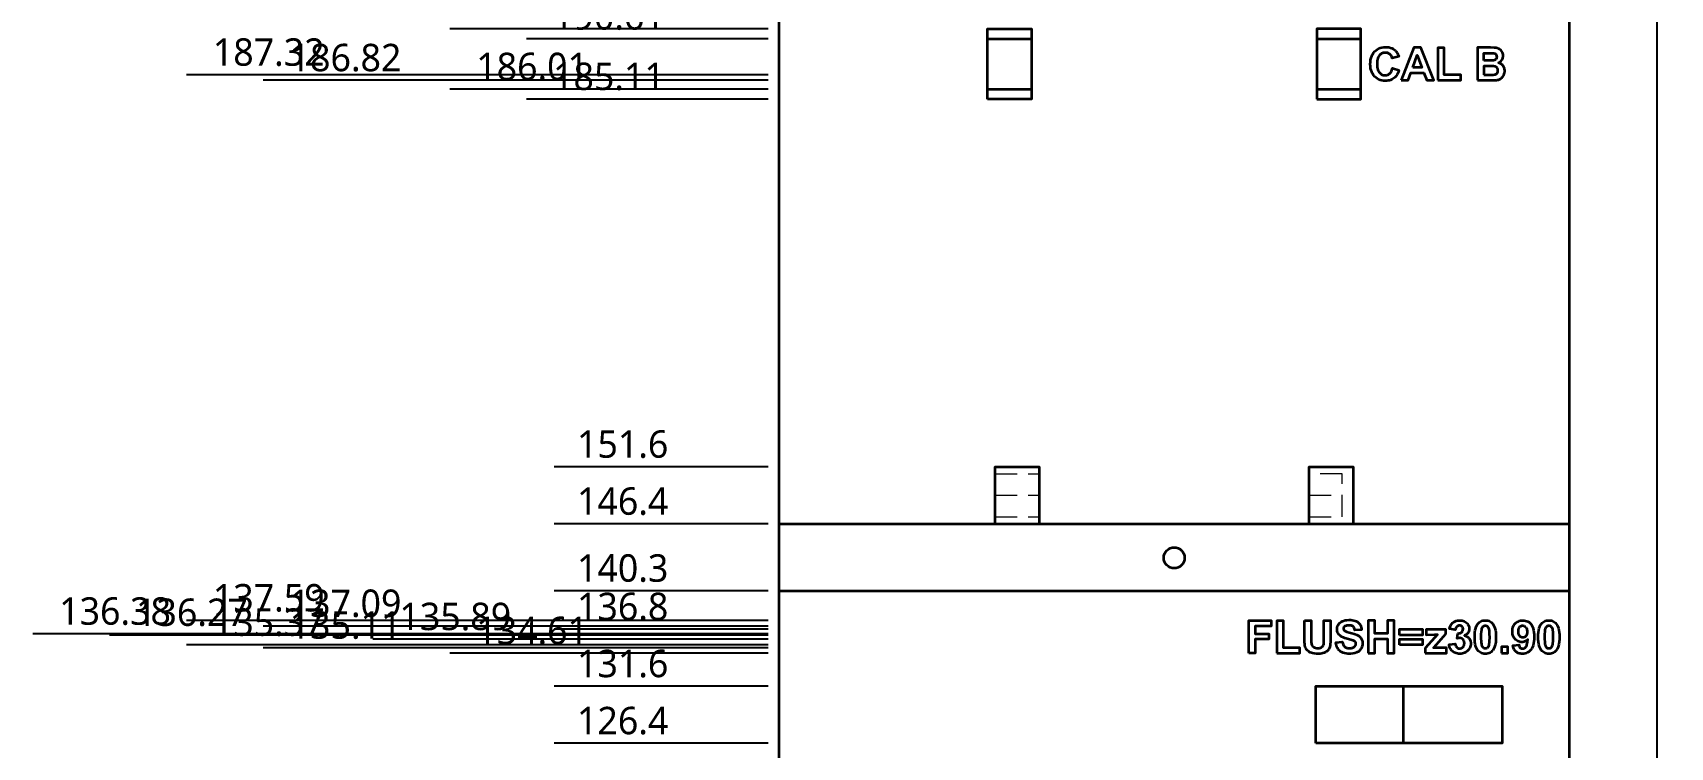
# Model space of a CAD drawing. Header units: millimetres. Extents: x -68 to 445, y -70 to 380.
# Drawn here: x -68 to 81.2, y 218.5 to 283.7 of the extents above; entities that cross this region are included whole.
import ezdxf

# ---------------------------------------------------------------- set-up
doc = ezdxf.new("R2010")
doc.units = ezdxf.units.MM
doc.linetypes.add('HIDDEN', pattern=[3, 2, -1])
for name, color, linetype, lineweight in [('DIM', 4, 'CONTINUOUS', 13), ('DIM_MORE', 3, 'CONTINUOUS', 13), ('HIDDEN', 8, 'HIDDEN', 18), ('VISIBLE', 7, 'CONTINUOUS', 35)]:
    doc.layers.add(name, color=color, linetype=linetype, lineweight=lineweight)
doc.styles.add('KR', font='malgun.ttf')
doc.dimstyles.new('TOCCATA', dxfattribs={"dimtxt": 2.5, "dimasz": 2, "dimexe": 1.2, "dimexo": 1, "dimgap": 0.8, "dimtad": 1, "dimdsep": 46, "dimtxsty": 'KR', "dimblk": 'ARCHTICK', "dimcen": 2.5, "dimazin": 3, "dimtfac": 0.5, "dimtmove": 2, "dimatfit": 3})

# ---------------------------------------------------------------- blocks, each defined once
blk = doc.blocks.new('_ARCHTICK')
at = {"color": 0, "linetype": 'BYBLOCK', "const_width": 0.15}
blk.add_lwpolyline([(-0.5, -0.5), (0.5, 0.5)], dxfattribs=at)
blk = doc.blocks.new('*D149')
for p, q in [((70, 349.5), (70, 358.5)), ((70, 345.5), (70, 349.5)), ((70, 315.5), (70, 345.5))]:
    blk.add_line(p, q)
at = {"layer": 'Defpoints'}
for p in [(70, 353.5), (70, 314.5), (0, 92.5)]:
    blk.add_point(p, dxfattribs=at)
at = {"layer": 'DIM_MORE', "insert": (67.95, 356), "char_height": 2.5, "attachment_point": 5, "rotation": 90, "style": 'KR'}
blk.add_mtext('70', dxfattribs=at)

msp = doc.modelspace()

# ---------------------------------------------------------------- linework, layer by layer
at = {"layer": 'HIDDEN'}
for points in [[(19.7, 243.449), (23.7, 243.449)], [(48.3, 239.551), (51.3, 239.551), (51.3, 243.449), (48.3, 243.449)], [(19.7, 241.5), (23.7, 241.5)], [(48.3, 241.5), (51.3, 241.5)], [(19.7, 239.551), (23.7, 239.551)]]:
    msp.add_lwpolyline(points, dxfattribs=at)
at = {"layer": 'VISIBLE'}
for points in [[(0, 92.5), (0, 314.5), (72, 314.5), (72, 92.5), (0, 92.5)], [(19, 277.61), (19, 284.01), (23, 284.01), (23, 277.61), (19, 277.61)], [(49, 277.61), (53, 277.61), (53, 284.01), (49, 284.01), (49, 277.61)], [(19, 283.11), (23, 283.11)], [(49, 283.11), (53, 283.11)], [(53.878, 280.589), (53.87, 280.784), (53.878, 280.99), (53.901, 281.182), (53.941, 281.361), (53.996, 281.526), (54.066, 281.678), (54.153, 281.816), (54.255, 281.94), (54.369, 282.05), (54.494, 282.142), (54.629, 282.218), (54.773, 282.277), (54.927, 282.319), (55.092, 282.344), (55.266, 282.352), (55.418, 282.346), (55.562, 282.326), (55.697, 282.293), (55.824, 282.247), (55.943, 282.187), (56.053, 282.115), (56.155, 282.029), (56.211, 281.971), (56.263, 281.906), (56.31, 281.834), (56.354, 281.756), (56.393, 281.671), (56.429, 281.579), (56.46, 281.48), (55.864, 281.337), (55.824, 281.462), (55.797, 281.518), (55.766, 281.57), (55.729, 281.619), (55.689, 281.663), (55.643, 281.703), (55.594, 281.739), (55.541, 281.769), (55.486, 281.794), (55.428, 281.813), (55.366, 281.827), (55.235, 281.838), (55.143, 281.833), (55.056, 281.818), (54.974, 281.794), (54.897, 281.76), (54.825, 281.716), (54.759, 281.663), (54.697, 281.6), (54.642, 281.526), (54.596, 281.44), (54.558, 281.341), (54.528, 281.231), (54.507, 281.109), (54.495, 280.975), (54.491, 280.829), (54.495, 280.674), (54.507, 280.532), (54.528, 280.404), (54.557, 280.289), (54.594, 280.187), (54.64, 280.098), (54.694, 280.023), (54.755, 279.959), (54.82, 279.905), (54.891, 279.861), (54.966, 279.827), (55.047, 279.803), (55.132, 279.788), (55.223, 279.783), (55.29, 279.786), (55.355, 279.795), (55.416, 279.811), (55.475, 279.833), (55.532, 279.861), (55.585, 279.895), (55.636, 279.936), (55.683, 279.983), (55.727, 280.037), (55.766, 280.098), (55.802, 280.167), (55.833, 280.243), (55.884, 280.416), (56.468, 280.231), (56.426, 280.096), (56.377, 279.972), (56.32, 279.858), (56.256, 279.755), (56.185, 279.661), (56.107, 279.578), (56.021, 279.505), (55.929, 279.442), (55.829, 279.389), (55.723, 279.346), (55.61, 279.312), (55.49, 279.288), (55.363, 279.273), (55.229, 279.268), (55.064, 279.277), (54.907, 279.301), (54.759, 279.343), (54.619, 279.401), (54.488, 279.475), (54.366, 279.566), (54.252, 279.674), (54.151, 279.796), (54.065, 279.93), (53.995, 280.077), (53.94, 280.235), (53.901, 280.406), (53.878, 280.589)], [(56.682, 279.319), (57.321, 279.319), (57.567, 279.997), (58.759, 279.997), (59.019, 279.319), (59.674, 279.319), (58.48, 282.302), (57.843, 282.302), (56.682, 279.319)], [(60.01, 279.319), (62.11, 279.319), (62.11, 279.822), (60.612, 279.822), (60.612, 282.277), (60.01, 282.277), (60.01, 279.319)], [(63.623, 279.319), (64.933, 279.322), (65.244, 279.331), (65.365, 279.339), (65.432, 279.349), (65.557, 279.378), (65.669, 279.422), (65.72, 279.45), (65.769, 279.481), (65.857, 279.553), (65.896, 279.594), (65.967, 279.685), (66.027, 279.788), (66.073, 279.899), (66.104, 280.011), (66.114, 280.068), (66.122, 280.184), (66.119, 280.256), (66.11, 280.326), (66.095, 280.393), (66.074, 280.457), (66.047, 280.519), (66.014, 280.577), (65.975, 280.633), (65.931, 280.686), (65.881, 280.733), (65.826, 280.777), (65.767, 280.815), (65.702, 280.849), (65.631, 280.879), (65.556, 280.904), (65.66, 280.961), (65.707, 280.995), (65.751, 281.032), (65.828, 281.118), (65.892, 281.217), (65.938, 281.323), (65.954, 281.378), (65.973, 281.492), (65.975, 281.551), (65.968, 281.658), (65.945, 281.759), (65.908, 281.854), (65.857, 281.943), (65.797, 282.022), (65.729, 282.09), (65.655, 282.149), (65.573, 282.197), (65.44, 282.25), (65.343, 282.272), (65.161, 282.292), (64.816, 282.302), (63.623, 282.302), (63.623, 279.319)], [(57.752, 280.499), (58.155, 281.606), (58.566, 280.499), (57.752, 280.499)], [(64.226, 281.115), (64.226, 281.805), (64.874, 281.803), (65.054, 281.798), (65.128, 281.788), (65.202, 281.767), (65.263, 281.734), (65.313, 281.69), (65.35, 281.637), (65.364, 281.607), (65.383, 281.54), (65.389, 281.465), (65.382, 281.387), (65.36, 281.319), (65.324, 281.259), (65.301, 281.232), (65.245, 281.188), (65.178, 281.154), (65.101, 281.132), (64.987, 281.121), (64.715, 281.116), (64.226, 281.115)], [(64.226, 279.822), (64.871, 279.822), (65.077, 279.828), (65.196, 279.84), (65.233, 279.848), (65.302, 279.874), (65.362, 279.911), (65.415, 279.959), (65.456, 280.018), (65.484, 280.088), (65.497, 280.168), (65.498, 280.25), (65.487, 280.32), (65.466, 280.383), (65.451, 280.412), (65.414, 280.466), (65.368, 280.511), (65.28, 280.563), (65.205, 280.588), (65.087, 280.605), (64.923, 280.616), (64.226, 280.619), (64.226, 279.822)], [(19, 278.51), (23, 278.51)], [(49, 278.51), (53, 278.51)], [(19.7, 238.9), (19.7, 244.1), (23.7, 244.1), (23.7, 238.9)], [(48.3, 238.9), (48.3, 244.1), (52.3, 244.1), (52.3, 238.9)], [(0, 238.9), (72, 238.9)], [(0, 232.8), (72, 232.8)], [(42.792, 227.11), (42.792, 230.092), (44.836, 230.092), (44.836, 229.588), (43.394, 229.588), (43.394, 228.882), (44.639, 228.882), (44.639, 228.377), (43.394, 228.377), (43.394, 227.11), (42.792, 227.11)], [(45.349, 227.11), (47.449, 227.11), (47.449, 227.613), (45.951, 227.613), (45.951, 230.068), (45.349, 230.068), (45.349, 227.11)], [(47.874, 230.092), (48.476, 230.092), (48.477, 228.373), (48.483, 228.126), (48.498, 227.979), (48.512, 227.928), (48.551, 227.835), (48.608, 227.754), (48.683, 227.685), (48.726, 227.655), (48.774, 227.63), (48.884, 227.594), (49.01, 227.576), (49.08, 227.574), (49.216, 227.582), (49.277, 227.593), (49.332, 227.608), (49.382, 227.627), (49.427, 227.651), (49.502, 227.71), (49.559, 227.777), (49.6, 227.853), (49.623, 227.936), (49.641, 228.104), (49.649, 228.346), (49.65, 230.092), (50.252, 230.092), (50.251, 228.379), (50.243, 228.124), (50.227, 227.92), (50.216, 227.837), (50.188, 227.705), (50.146, 227.59), (50.121, 227.536), (50.091, 227.486), (50.023, 227.393), (49.941, 227.311), (49.894, 227.273), (49.791, 227.207), (49.672, 227.15), (49.536, 227.105), (49.459, 227.089), (49.29, 227.067), (49.099, 227.059), (48.981, 227.061), (48.77, 227.077), (48.594, 227.11), (48.518, 227.132), (48.389, 227.187), (48.332, 227.219), (48.229, 227.29), (48.14, 227.37), (48.067, 227.46), (48.008, 227.552), (47.984, 227.599), (47.946, 227.696), (47.917, 227.823), (47.904, 227.911), (47.885, 228.117), (47.874, 228.502), (47.874, 230.092)], [(50.756, 227.942), (50.734, 228.08), (51.32, 228.137), (51.359, 227.982), (51.386, 227.913), (51.416, 227.851), (51.451, 227.796), (51.491, 227.747), (51.535, 227.704), (51.583, 227.667), (51.637, 227.636), (51.694, 227.611), (51.757, 227.591), (51.824, 227.577), (51.895, 227.569), (51.971, 227.566), (52.126, 227.576), (52.194, 227.588), (52.257, 227.606), (52.314, 227.629), (52.365, 227.656), (52.41, 227.689), (52.449, 227.725), (52.509, 227.802), (52.53, 227.843), (52.545, 227.886), (52.554, 227.93), (52.556, 228.006), (52.546, 228.062), (52.526, 228.112), (52.495, 228.157), (52.452, 228.198), (52.425, 228.217), (52.321, 228.27), (52.196, 228.312), (51.664, 228.452), (51.543, 228.489), (51.434, 228.529), (51.337, 228.571), (51.252, 228.616), (51.179, 228.662), (51.117, 228.711), (51.044, 228.784), (50.982, 228.861), (50.932, 228.942), (50.893, 229.028), (50.865, 229.118), (50.848, 229.212), (50.842, 229.311), (50.853, 229.439), (50.884, 229.562), (50.937, 229.68), (51.011, 229.792), (51.055, 229.843), (51.103, 229.89), (51.214, 229.973), (51.344, 230.04), (51.415, 230.067), (51.571, 230.109), (51.742, 230.135), (51.931, 230.143), (52.085, 230.138), (52.229, 230.123), (52.361, 230.098), (52.482, 230.063), (52.591, 230.018), (52.689, 229.962), (52.776, 229.897), (52.852, 229.823), (52.916, 229.743), (52.97, 229.656), (53.012, 229.562), (53.044, 229.461), (53.064, 229.354), (53.074, 229.24), (52.472, 229.214), (52.442, 229.334), (52.399, 229.434), (52.371, 229.476), (52.341, 229.513), (52.306, 229.544), (52.267, 229.571), (52.223, 229.594), (52.174, 229.612), (52.119, 229.626), (51.995, 229.643), (51.852, 229.643), (51.721, 229.625), (51.662, 229.61), (51.558, 229.566), (51.488, 229.516), (51.449, 229.469), (51.426, 229.414), (51.418, 229.352), (51.425, 229.294), (51.447, 229.241), (51.484, 229.193), (51.547, 229.143), (51.599, 229.116), (51.744, 229.059), (51.942, 229.001), (52.182, 228.942), (52.395, 228.881), (52.488, 228.851), (52.646, 228.788), (52.711, 228.757), (52.824, 228.687), (52.922, 228.604), (53.005, 228.507), (53.072, 228.397), (53.121, 228.272), (53.15, 228.133), (53.159, 227.979), (53.157, 227.906), (53.133, 227.765), (53.113, 227.696), (53.055, 227.563), (53.017, 227.499), (52.974, 227.437), (52.926, 227.38), (52.873, 227.328), (52.816, 227.28), (52.753, 227.238), (52.686, 227.199), (52.614, 227.166), (52.455, 227.113), (52.275, 227.077), (52.074, 227.059), (51.965, 227.057), (51.809, 227.063), (51.663, 227.079), (51.529, 227.105), (51.405, 227.143), (51.291, 227.191), (51.189, 227.249), (51.097, 227.319), (51.015, 227.398), (50.943, 227.488), (50.882, 227.587), (50.83, 227.695), (50.788, 227.814), (50.756, 227.942)], [(53.668, 227.11), (54.27, 227.11), (54.27, 228.414), (55.45, 228.414), (55.45, 227.11), (56.052, 227.11), (56.052, 230.092), (55.45, 230.092), (55.45, 228.919), (54.27, 228.919), (54.27, 230.092), (53.668, 230.092), (53.668, 227.11)], [(61.062, 227.797), (61.045, 227.901), (61.599, 227.969), (61.621, 227.856), (61.658, 227.759), (61.682, 227.717), (61.71, 227.679), (61.775, 227.615), (61.811, 227.59), (61.89, 227.554), (61.976, 227.536), (62.022, 227.533), (62.071, 227.536), (62.163, 227.558), (62.206, 227.577), (62.284, 227.632), (62.352, 227.708), (62.379, 227.752), (62.401, 227.8), (62.419, 227.852), (62.431, 227.907), (62.441, 228.03), (62.431, 228.146), (62.42, 228.198), (62.403, 228.247), (62.356, 228.334), (62.325, 228.371), (62.255, 228.433), (62.216, 228.456), (62.133, 228.487), (62.042, 228.498), (61.976, 228.494), (61.863, 228.476), (61.78, 228.455), (61.843, 228.921), (61.966, 228.926), (62.072, 228.951), (62.118, 228.97), (62.16, 228.993), (62.197, 229.021), (62.257, 229.088), (62.279, 229.126), (62.309, 229.21), (62.316, 229.256), (62.317, 229.347), (62.302, 229.423), (62.273, 229.489), (62.253, 229.518), (62.203, 229.569), (62.173, 229.589), (62.142, 229.605), (62.071, 229.627), (61.991, 229.635), (61.95, 229.633), (61.874, 229.616), (61.838, 229.602), (61.804, 229.583), (61.741, 229.533), (61.688, 229.467), (61.649, 229.386), (61.634, 229.34), (61.615, 229.236), (61.088, 229.326), (61.124, 229.471), (61.145, 229.537), (61.195, 229.657), (61.254, 229.758), (61.287, 229.803), (61.365, 229.884), (61.457, 229.954), (61.563, 230.012), (61.68, 230.057), (61.805, 230.088), (61.871, 230.097), (62.008, 230.105), (62.125, 230.099), (62.235, 230.083), (62.338, 230.055), (62.434, 230.017), (62.524, 229.968), (62.607, 229.907), (62.683, 229.836), (62.739, 229.772), (62.786, 229.706), (62.824, 229.637), (62.854, 229.566), (62.875, 229.493), (62.888, 229.418), (62.893, 229.34), (62.884, 229.231), (62.857, 229.128), (62.814, 229.032), (62.752, 228.943), (62.674, 228.86), (62.577, 228.783), (62.463, 228.713), (62.534, 228.695), (62.601, 228.671), (62.664, 228.641), (62.723, 228.606), (62.777, 228.565), (62.827, 228.519), (62.873, 228.467), (62.914, 228.411), (62.948, 228.351), (62.977, 228.289), (62.999, 228.223), (63.014, 228.153), (63.024, 228.081), (63.027, 228.005), (63.021, 227.895), (63.003, 227.79), (62.974, 227.69), (62.933, 227.594), (62.88, 227.503), (62.816, 227.417), (62.74, 227.336), (62.655, 227.262), (62.565, 227.2), (62.468, 227.15), (62.366, 227.11), (62.259, 227.082), (62.145, 227.065), (62.026, 227.059), (61.913, 227.064), (61.806, 227.078), (61.704, 227.102), (61.608, 227.135), (61.518, 227.178), (61.434, 227.23), (61.355, 227.292), (61.283, 227.362), (61.221, 227.437), (61.167, 227.518), (61.123, 227.605), (61.088, 227.698), (61.062, 227.797)], [(63.386, 228.352), (63.381, 228.587), (63.387, 228.818), (63.405, 229.03), (63.435, 229.222), (63.477, 229.395), (63.53, 229.549), (63.596, 229.684), (63.674, 229.8), (63.747, 229.88), (63.828, 229.949), (63.917, 230.005), (64.013, 230.049), (64.117, 230.08), (64.229, 230.098), (64.349, 230.105), (64.469, 230.098), (64.581, 230.079), (64.686, 230.048), (64.783, 230.004), (64.872, 229.947), (64.953, 229.878), (65.027, 229.795), (65.104, 229.681), (65.169, 229.547), (65.223, 229.393), (65.264, 229.22), (65.294, 229.026), (65.312, 228.813), (65.318, 228.581), (65.312, 228.349), (65.294, 228.136), (65.264, 227.943), (65.222, 227.769), (65.168, 227.615), (65.102, 227.48), (65.025, 227.364), (64.952, 227.283), (64.871, 227.215), (64.782, 227.159), (64.686, 227.115), (64.581, 227.084), (64.469, 227.065), (64.349, 227.059), (64.228, 227.066), (64.114, 227.087), (64.007, 227.121), (63.907, 227.169), (63.813, 227.23), (63.727, 227.305), (63.647, 227.394), (63.577, 227.5), (63.517, 227.628), (63.468, 227.777), (63.43, 227.947), (63.403, 228.139), (63.386, 228.352)], [(66.818, 228.975), (66.813, 229.096), (66.819, 229.222), (66.835, 229.34), (66.863, 229.452), (66.901, 229.557), (66.951, 229.654), (67.011, 229.744), (67.083, 229.827), (67.163, 229.901), (67.249, 229.963), (67.341, 230.014), (67.439, 230.054), (67.543, 230.082), (67.653, 230.099), (67.769, 230.105), (67.896, 230.098), (68.015, 230.076), (68.128, 230.04), (68.235, 229.99), (68.334, 229.926), (68.427, 229.847), (68.514, 229.754), (68.591, 229.644), (68.656, 229.516), (68.71, 229.37), (68.751, 229.205), (68.781, 229.021), (68.799, 228.82), (68.805, 228.599), (68.799, 228.375), (68.78, 228.169), (68.749, 227.982), (68.706, 227.813), (68.65, 227.663), (68.582, 227.532), (68.502, 227.419), (68.411, 227.323), (68.313, 227.242), (68.208, 227.175), (68.095, 227.124), (67.975, 227.087), (67.848, 227.065), (67.712, 227.057), (67.615, 227.061), (67.523, 227.072), (67.437, 227.091), (67.356, 227.118), (67.281, 227.152), (67.211, 227.194), (67.147, 227.243), (67.088, 227.3), (67.036, 227.365), (66.99, 227.437), (66.951, 227.516), (66.918, 227.603), (66.891, 227.698), (66.87, 227.8), (67.423, 227.861), (67.44, 227.771), (67.468, 227.696), (67.506, 227.636), (67.529, 227.611), (67.583, 227.571), (67.645, 227.544), (67.716, 227.531), (67.755, 227.529), (67.805, 227.532), (67.852, 227.542), (67.897, 227.559), (67.94, 227.582), (67.981, 227.612), (68.02, 227.649), (68.056, 227.692), (68.09, 227.746), (68.12, 227.813), (68.146, 227.896), (68.169, 227.992), (68.188, 228.103), (68.215, 228.367), (68.151, 228.301), (68.083, 228.245), (68.01, 228.199), (67.933, 228.163), (67.852, 228.138), (67.766, 228.122), (67.676, 228.117), (67.577, 228.123), (67.482, 228.139), (67.392, 228.167), (67.305, 228.206), (67.222, 228.256), (67.143, 228.317), (67.068, 228.389), (67.001, 228.47), (66.943, 228.557), (66.896, 228.652), (66.86, 228.753), (66.834, 228.86), (66.818, 228.975)], [(69.179, 228.352), (69.173, 228.587), (69.179, 228.818), (69.197, 229.03), (69.227, 229.222), (69.269, 229.395), (69.323, 229.549), (69.388, 229.684), (69.466, 229.8), (69.539, 229.88), (69.62, 229.949), (69.709, 230.005), (69.805, 230.049), (69.91, 230.08), (70.022, 230.098), (70.142, 230.105), (70.261, 230.098), (70.374, 230.079), (70.478, 230.048), (70.575, 230.004), (70.664, 229.947), (70.745, 229.878), (70.819, 229.795), (70.896, 229.681), (70.961, 229.547), (71.015, 229.393), (71.056, 229.22), (71.086, 229.026), (71.104, 228.813), (71.11, 228.581), (71.104, 228.349), (71.086, 228.136), (71.056, 227.943), (71.014, 227.769), (70.96, 227.615), (70.895, 227.48), (70.817, 227.364), (70.744, 227.283), (70.663, 227.215), (70.574, 227.159), (70.478, 227.115), (70.374, 227.084), (70.261, 227.065), (70.142, 227.059), (70.021, 227.066), (69.907, 227.087), (69.799, 227.121), (69.699, 227.169), (69.606, 227.23), (69.519, 227.305), (69.44, 227.394), (69.369, 227.5), (69.309, 227.628), (69.26, 227.777), (69.222, 227.947), (69.195, 228.139), (69.179, 228.352)], [(56.545, 228.77), (56.545, 229.295), (58.63, 229.295), (58.63, 228.77), (56.545, 228.77)], [(56.545, 227.867), (56.545, 228.394), (58.63, 228.394), (58.63, 227.867), (56.545, 227.867)], [(58.875, 227.11), (60.803, 227.11), (60.803, 227.613), (59.918, 227.613), (59.623, 227.598), (59.914, 227.914), (60.74, 228.866), (60.74, 229.271), (58.954, 229.271), (58.954, 228.797), (59.717, 228.801), (59.979, 228.809), (59.739, 228.548), (58.875, 227.556), (58.875, 227.11)], [(63.98, 228.438), (63.984, 228.856), (63.998, 229.082), (64.022, 229.258), (64.038, 229.328), (64.067, 229.417), (64.101, 229.489), (64.121, 229.518), (64.164, 229.565), (64.212, 229.597), (64.264, 229.619), (64.32, 229.629), (64.407, 229.625), (64.46, 229.609), (64.51, 229.582), (64.556, 229.543), (64.597, 229.484), (64.616, 229.446), (64.667, 229.302), (64.693, 229.163), (64.702, 229.074), (64.715, 228.854), (64.72, 228.581), (64.709, 228.187), (64.7, 228.081), (64.676, 227.905), (64.661, 227.836), (64.632, 227.747), (64.597, 227.675), (64.557, 227.62), (64.511, 227.582), (64.434, 227.545), (64.349, 227.533), (64.265, 227.545), (64.189, 227.581), (64.143, 227.62), (64.101, 227.678), (64.064, 227.758), (64.032, 227.86), (64.018, 227.923), (63.996, 228.088), (63.989, 228.191), (63.98, 228.438)], [(67.375, 229.096), (67.383, 229.245), (67.409, 229.369), (67.428, 229.421), (67.452, 229.467), (67.479, 229.506), (67.51, 229.539), (67.579, 229.59), (67.657, 229.62), (67.699, 229.628), (67.79, 229.628), (67.835, 229.618), (67.879, 229.603), (67.921, 229.581), (67.961, 229.553), (68.037, 229.478), (68.071, 229.432), (68.099, 229.381), (68.122, 229.325), (68.141, 229.263), (68.161, 229.125), (68.162, 228.979), (68.143, 228.855), (68.127, 228.8), (68.106, 228.751), (68.081, 228.706), (68.018, 228.632), (67.982, 228.603), (67.905, 228.56), (67.863, 228.547), (67.773, 228.536), (67.68, 228.547), (67.637, 228.561), (67.597, 228.58), (67.522, 228.636), (67.489, 228.671), (67.458, 228.713), (67.433, 228.761), (67.412, 228.816), (67.384, 228.943), (67.375, 229.096)], [(69.772, 228.438), (69.776, 228.856), (69.791, 229.082), (69.815, 229.258), (69.83, 229.328), (69.859, 229.417), (69.893, 229.489), (69.913, 229.518), (69.956, 229.565), (70.005, 229.597), (70.057, 229.619), (70.112, 229.629), (70.199, 229.625), (70.252, 229.609), (70.302, 229.582), (70.348, 229.543), (70.389, 229.484), (70.408, 229.446), (70.459, 229.302), (70.485, 229.163), (70.494, 229.074), (70.507, 228.854), (70.512, 228.581), (70.501, 228.187), (70.482, 227.987), (70.468, 227.905), (70.453, 227.836), (70.424, 227.747), (70.39, 227.675), (70.349, 227.62), (70.303, 227.582), (70.226, 227.545), (70.142, 227.533), (70.057, 227.545), (69.981, 227.581), (69.935, 227.62), (69.894, 227.678), (69.857, 227.758), (69.824, 227.86), (69.81, 227.923), (69.789, 228.088), (69.772, 228.438)], [(65.822, 227.11), (66.394, 227.11), (66.392, 227.682), (65.822, 227.682), (65.822, 227.11)], [(48.9, 218.9), (48.9, 224.1), (65.9, 224.1), (65.9, 218.9), (48.9, 218.9)], [(56.9, 218.9), (56.9, 224.1)]]:
    msp.add_lwpolyline(points, dxfattribs=at)
msp.add_circle((36, 235.8), 0.95, dxfattribs=at)

# ---------------------------------------------------------------- dimensions: what is measured, and where the dimension line sits
at = {"layer": 'DIM'}
for feature_location, offset, dtype in [((53.71, 314.5), (0, 22), 1), ((25.2, 314.5), (0, 22), 1), ((45.9, 314.5), (0, 22), 1), ((48.9, 314.5), (0, 22), 1), ((56.9, 314.5), (0, 22), 1), ((56.27, 314.5), (0, 15), 1), ((19.7, 314.5), (0, 15), 1), ((23.7, 314.5), (0, 15), 1), ((42.8, 314.5), (0, 15), 1), ((48.3, 314.5), (0, 15), 1), ((55.64, 314.5), (0, 8), 1), ((58.85, 314.5), (0, 8), 1), ((32, 314.5), (0, 15), 1), ((53, 314.5), (0, 15), 1), ((29.2, 314.5), (0, 8), 1), ((46.8, 314.5), (0, 8), 1), ((52.3, 314.5), (0, 8), 1), ((65.9, 314.5), (0, 8), 1), ((19, 314.5), (0, 8), 1), ((23, 314.5), (0, 8), 1), ((40, 314.5), (0, 8), 1), ((49, 314.5), (0, 8), 1), ((72, 314.5), (0, 8), 1), ((0, 314.5), (0, 8), 1), ((0, 314.5), (-15, 0), 0), ((0, 313.5), (-8, 0), 0), ((0, 309), (-15, 0), 0), ((0, 308), (-8, 0), 0), ((0, 300.7), (-15, 0), 0), ((0, 300.5), (-8, 0), 0), ((0, 296.3), (-8, 0), 0), ((0, 292.04), (-15, 0), 0), ((0, 291.14), (-8, 0), 0), ((0, 286.54), (-8, 0), 0), ((0, 285.64), (-22, 0), 0), ((0, 284.01), (-15, 0), 0), ((0, 283.11), (-8, 0), 0), ((0, 278.51), (-15, 0), 0), ((0, 277.61), (-8, 0), 0), ((0, 244.1), (-8, 0), 0), ((0, 238.9), (-8, 0), 0), ((0, 232.8), (-8, 0), 0), ((0, 229.3), (-8, 0), 0), ((0, 228.39), (-22, 0), 0), ((0, 227.11), (-15, 0), 0), ((0, 224.1), (-8, 0), 0), ((0, 218.9), (-8, 0), 0)]:
    msp.add_ordinate_dim(feature_location=feature_location, offset=offset, dtype=dtype, origin=(0, 92.5), dimstyle='TOCCATA', dxfattribs=at).render()
msp.add_linear_dim(base=(80, 92.5), p1=(72, 92.5), p2=(72, 314.5), angle=90, dimstyle='TOCCATA', dxfattribs=at).render()
at = {"layer": 'DIM_MORE'}
for feature_location, offset, dtype in [((17.13, 314.5), (0, 53), 1), ((20.78, 314.5), (0, 53), 1), ((22.72, 314.5), (0, 53), 1), ((30.21, 314.5), (0, 53), 1), ((35.64, 314.5), (0, 53), 1), ((37.82, 314.5), (0, 53), 1), ((40.23, 314.5), (0, 53), 1), ((42.42, 314.5), (0, 53), 1), ((45.27, 314.5), (0, 53), 1), ((47.47, 314.5), (0, 53), 1), ((50.25, 314.5), (0, 53), 1), ((54.39, 314.5), (0, 53), 1), ((56.05, 314.5), (0, 53), 1), ((60.61, 314.5), (0, 53), 1), ((65.37, 314.5), (0, 53), 1), ((16.49, 314.5), (0, 46), 1), ((19.25, 314.5), (0, 46), 1), ((21.91, 314.5), (0, 46), 1), ((29.35, 314.5), (0, 46), 1), ((37.53, 314.5), (0, 46), 1), ((39.48, 314.5), (0, 46), 1), ((45.09, 314.5), (0, 46), 1), ((46.36, 314.5), (0, 46), 1), ((49.65, 314.5), (0, 46), 1), ((54.27, 314.5), (0, 46), 1), ((55.45, 314.5), (0, 46), 1), ((64.63, 314.5), (0, 46), 1), ((33.36, 314.5), (0, 46), 1), ((42.06, 314.5), (0, 46), 1), ((60.15, 314.5), (0, 46), 1), ((3.48, 314.5), (0, 46), 1), ((15.23, 314.5), (0, 39), 1), ((18.61, 314.5), (0, 39), 1), ((21.42, 314.5), (0, 39), 1), ((24.12, 314.5), (0, 39), 1), ((28.33, 314.5), (0, 39), 1), ((31.44, 314.5), (0, 39), 1), ((37.07, 314.5), (0, 39), 1), ((38.86, 314.5), (0, 39), 1), ((41.38, 314.5), (0, 39), 1), ((43.39, 314.5), (0, 39), 1), ((45.72, 314.5), (0, 39), 1), ((48.48, 314.5), (0, 39), 1), ((52.88, 314.5), (0, 39), 1), ((55.03, 314.5), (0, 39), 1), ((60.01, 314.5), (0, 39), 1), ((63.62, 314.5), (0, 39), 1), ((2.67, 314.5), (0, 39), 1), ((10.58, 314.5), (0, 32), 1), ((14.59, 314.5), (0, 32), 1), ((17.79, 314.5), (0, 32), 1), ((21.32, 314.5), (0, 32), 1), ((23.48, 314.5), (0, 32), 1), ((27.73, 314.5), (0, 32), 1), ((36.28, 314.5), (0, 32), 1), ((38.17, 314.5), (0, 32), 1), ((40.79, 314.5), (0, 32), 1), ((45.35, 314.5), (0, 32), 1), ((47.87, 314.5), (0, 32), 1), ((52.08, 314.5), (0, 32), 1), ((54.51, 314.5), (0, 32), 1), ((59.55, 314.5), (0, 32), 1), ((61.11, 314.5), (0, 32), 1), ((69.27, 314.5), (0, 32), 1), ((30.8, 314.5), (0, 32), 1), ((42.7, 314.5), (0, 32), 1), ((1.2, 314.5), (0, 32), 1), ((0, 287.85), (-39, 0), 0), ((0, 287.35), (-32, 0), 0), ((0, 279.82), (-39, 0), 0), ((0, 279.32), (-32, 0), 0), ((0, 230.09), (-39, 0), 0), ((0, 229.59), (-32, 0), 0), ((0, 228.88), (-53, 0), 0), ((0, 228.77), (-46, 0), 0), ((0, 227.87), (-39, 0), 0), ((0, 227.61), (-32, 0), 0)]:
    msp.add_ordinate_dim(feature_location=feature_location, offset=offset, dtype=dtype, origin=(0, 92.5), dimstyle='TOCCATA', dxfattribs=at).render()
dim = msp.add_ordinate_dim(feature_location=(70, 314.5), offset=(0, 39), dtype=1, origin=(0, 92.5), dimstyle='TOCCATA', dxfattribs=at)
dim.commit()
dim.dimension.update_dxf_attribs({"geometry": '*D149', "text_midpoint": (67.95, 356)})

doc.saveas('drawing.dxf')
